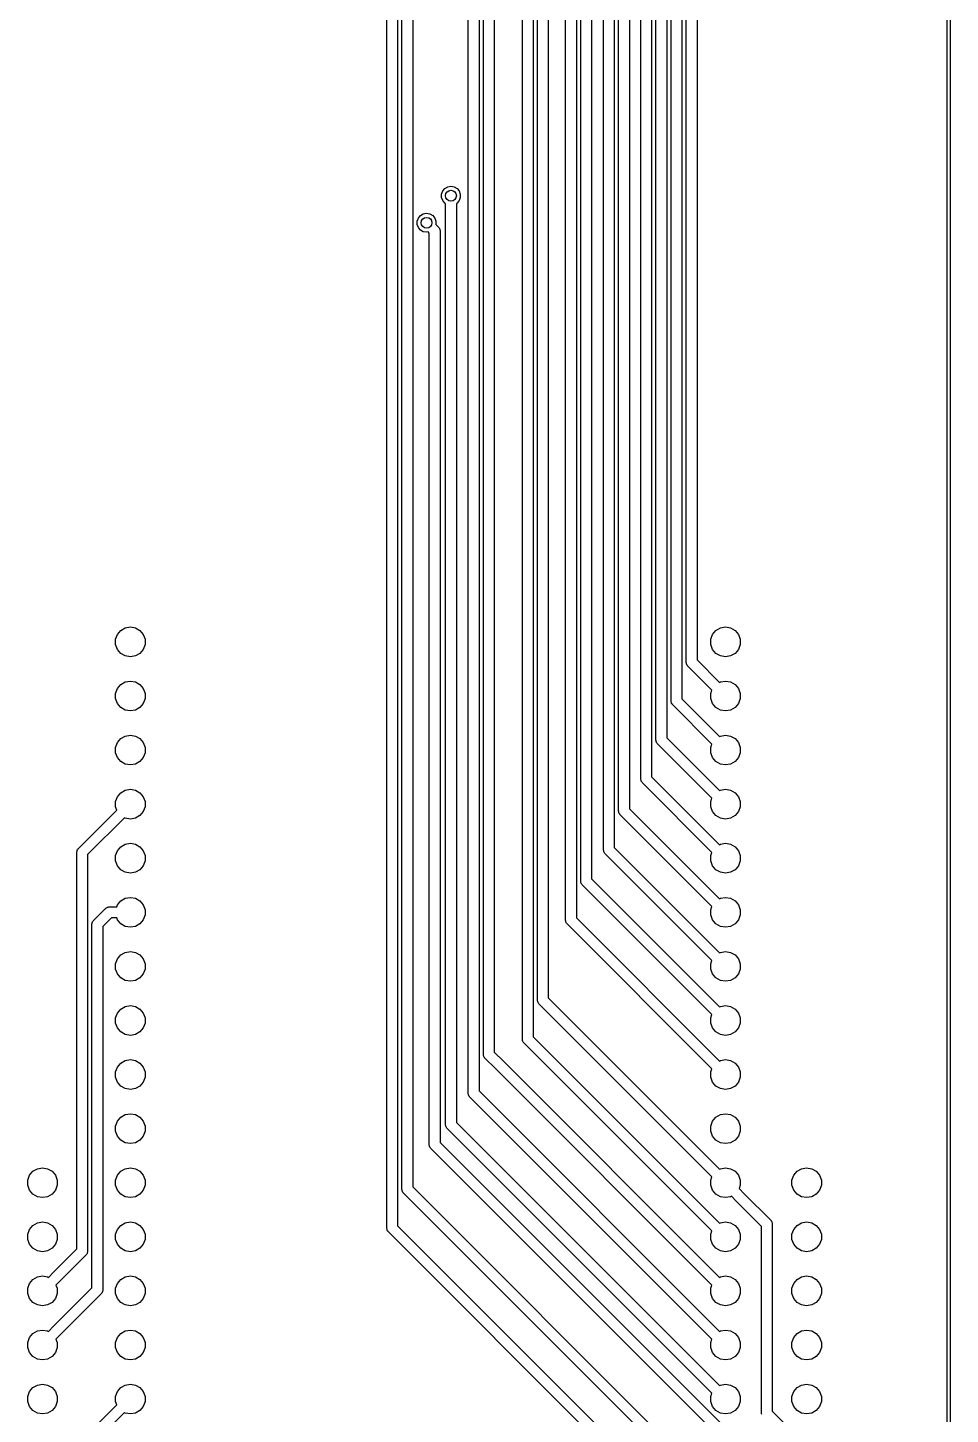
# Model space of a CAD drawing. Extents: x 25 to 346, y -457 to -16.
# Drawn here: x 302.2 to 345.5, y -358.2 to -293.1 of the extents above; entities that cross this region are included whole.
import ezdxf

# ---------------------------------------------------------------- set-up
doc = ezdxf.new("R2010")
doc.units = 0
doc.header["$MEASUREMENT"] = 0
doc.layers.add('BLACK', color=7, linetype='CONTINUOUS')

msp = doc.modelspace()

# ---------------------------------------------------------------- linework, layer by layer
at = {"layer": 'Black'}
for p, q in [((345.365, -456.49), (345.365, -16.585)), ((345.515, -16.51), (345.515, -456.565)), ((331.699, -326.555), (331.699, -20.9983)), ((332.207, -20.9983), (332.207, -326.45)), ((330.987, -294.386), (330.987, -24.0066)), ((331.495, -23.9014), (331.495, -294.386)), ((333.121, -322.897), (333.121, -56.388)), ((333.629, -56.4932), (333.629, -322.792)), ((329.946, -329.882), (329.946, -145.141)), ((330.454, -145.141), (330.454, -329.777)), ((329.743, -146.482), (329.743, -331.606)), ((329.235, -331.711), (329.235, -146.587)), ((328.168, -333.184), (328.168, -147.766)), ((328.676, -147.66), (328.676, -333.079)), ((327.457, -301.117), (327.457, -148.06)), ((327.965, -147.955), (327.965, -301.117)), ((323.596, -341.312), (323.596, -172.077)), ((324.104, -172.077), (324.104, -341.207)), ((322.885, -343.141), (322.885, -175.289)), ((323.393, -175.184), (323.393, -343.036)), ((326.136, -338.772), (326.136, -227.691)), ((326.644, -227.691), (326.644, -338.667)), ((325.933, -229.159), (325.933, -340.496)), ((325.425, -340.601), (325.425, -229.264)), ((319.773, -347.65), (319.773, -249.038)), ((320.281, -248.933), (320.281, -347.545)), ((319.062, -349.479), (319.062, -251.222)), ((319.57, -251.117), (319.57, -349.373)), ((332.41, -323.192), (332.41, -289.052)), ((332.918, -289.052), (332.918, -323.192)), ((330.987, -328.384), (330.987, -294.386)), ((331.495, -294.386), (331.495, -328.279)), ((321.633, -300.913), (321.686, -300.767)), ((321.686, -300.767), (321.785, -300.648)), ((321.785, -300.648), (321.919, -300.571)), ((321.919, -300.571), (322.072, -300.544)), ((322.072, -300.544), (322.225, -300.571)), ((322.225, -300.571), (322.359, -300.648)), ((322.359, -300.648), (322.458, -300.767)), ((322.458, -300.767), (322.511, -300.913)), ((321.633, -301.067), (321.633, -300.913)), ((321.686, -301.213), (321.633, -301.067)), ((321.785, -301.332), (321.686, -301.213)), ((321.818, -301.351), (321.785, -301.332)), ((321.818, -344.614), (321.818, -301.351)), ((322.359, -301.332), (322.326, -301.351)), ((322.326, -301.351), (322.326, -344.509)), ((322.458, -301.213), (322.359, -301.332)), ((322.511, -301.067), (322.458, -301.213)), ((322.511, -300.913), (322.511, -301.067)), ((327.457, -326.441), (327.457, -301.117)), ((327.965, -301.117), (327.965, -326.441)), ((320.49, -302.183), (320.543, -302.037)), ((320.543, -302.037), (320.642, -301.918)), ((320.642, -301.918), (320.776, -301.841)), ((320.776, -301.841), (320.929, -301.814)), ((320.929, -301.814), (321.082, -301.841)), ((321.082, -301.841), (321.216, -301.918)), ((321.216, -301.918), (321.315, -302.037)), ((321.315, -302.037), (321.368, -302.183)), ((320.49, -302.337), (320.49, -302.183)), ((320.543, -302.483), (320.49, -302.337)), ((320.642, -302.602), (320.543, -302.483)), ((320.776, -302.679), (320.642, -302.602)), ((320.929, -302.706), (320.776, -302.679)), ((321.003, -302.693), (320.929, -302.706)), ((321.056, -302.746), (321.003, -302.693)), ((321.056, -303.657), (321.056, -302.746)), ((321.368, -302.183), (321.368, -302.337)), ((321.368, -302.337), (321.368, -302.339)), ((321.368, -302.339), (321.49, -302.461)), ((321.49, -302.461), (321.496, -302.471)), ((321.496, -302.471), (321.505, -302.478)), ((321.505, -302.478), (321.521, -302.506)), ((321.521, -302.506), (321.54, -302.534)), ((321.54, -302.534), (321.543, -302.544)), ((321.543, -302.544), (321.549, -302.554)), ((321.549, -302.554), (321.554, -302.587)), ((321.554, -302.587), (321.563, -302.619)), ((321.563, -302.619), (321.562, -302.63)), ((321.562, -302.63), (321.564, -302.641)), ((321.564, -302.641), (321.564, -303.657)), ((321.056, -345.563), (321.056, -303.657)), ((321.564, -303.657), (321.564, -345.458)), ((306.332, -321.823), (306.415, -321.594)), ((306.415, -321.594), (306.572, -321.408)), ((306.572, -321.408), (306.783, -321.286)), ((306.783, -321.286), (307.022, -321.244)), ((307.022, -321.244), (307.262, -321.286)), ((307.262, -321.286), (307.473, -321.408)), ((307.473, -321.408), (307.63, -321.594)), ((307.63, -321.594), (307.713, -321.823)), ((334.272, -321.823), (334.355, -321.594)), ((334.355, -321.594), (334.512, -321.408)), ((334.512, -321.408), (334.723, -321.286)), ((334.723, -321.286), (334.962, -321.244)), ((334.962, -321.244), (335.202, -321.286)), ((335.202, -321.286), (335.413, -321.408)), ((335.413, -321.408), (335.57, -321.594)), ((335.57, -321.594), (335.653, -321.823)), ((306.332, -322.067), (306.332, -321.823)), ((306.415, -322.296), (306.332, -322.067)), ((306.572, -322.482), (306.415, -322.296)), ((307.63, -322.296), (307.473, -322.482)), ((307.713, -322.067), (307.63, -322.296)), ((307.713, -321.823), (307.713, -322.067)), ((334.272, -322.067), (334.272, -321.823)), ((334.355, -322.296), (334.272, -322.067)), ((334.512, -322.482), (334.355, -322.296)), ((335.57, -322.296), (335.413, -322.482)), ((335.653, -322.067), (335.57, -322.296)), ((335.653, -321.823), (335.653, -322.067)), ((306.783, -322.604), (306.572, -322.482)), ((307.022, -322.646), (306.783, -322.604)), ((307.262, -322.604), (307.022, -322.646)), ((307.473, -322.482), (307.262, -322.604)), ((333.123, -322.909), (333.121, -322.897)), ((333.122, -322.92), (333.123, -322.909)), ((333.131, -322.952), (333.122, -322.92)), ((333.136, -322.984), (333.131, -322.952)), ((333.142, -322.994), (333.136, -322.984)), ((333.629, -322.792), (334.685, -323.848)), ((334.723, -322.604), (334.512, -322.482)), ((334.962, -322.646), (334.723, -322.604)), ((335.202, -322.604), (334.962, -322.646)), ((335.413, -322.482), (335.202, -322.604)), ((332.41, -324.726), (332.41, -323.192)), ((332.918, -323.192), (332.918, -324.621)), ((333.145, -323.005), (333.142, -322.994)), ((333.164, -323.032), (333.145, -323.005)), ((333.18, -323.061), (333.164, -323.032)), ((333.189, -323.068), (333.18, -323.061)), ((333.195, -323.077), (333.189, -323.068)), ((334.328, -324.21), (333.195, -323.077)), ((306.332, -324.363), (306.415, -324.134)), ((306.415, -324.134), (306.572, -323.948)), ((306.572, -323.948), (306.783, -323.826)), ((306.783, -323.826), (307.022, -323.784)), ((307.022, -323.784), (307.262, -323.826)), ((307.262, -323.826), (307.473, -323.948)), ((307.473, -323.948), (307.63, -324.134)), ((307.63, -324.134), (307.713, -324.363)), ((334.272, -324.363), (334.328, -324.21)), ((334.685, -323.848), (334.723, -323.826)), ((334.723, -323.826), (334.962, -323.784)), ((334.962, -323.784), (335.202, -323.826)), ((335.202, -323.826), (335.413, -323.948)), ((335.413, -323.948), (335.57, -324.134)), ((335.57, -324.134), (335.653, -324.363)), ((306.332, -324.607), (306.332, -324.363)), ((306.415, -324.836), (306.332, -324.607)), ((306.572, -325.022), (306.415, -324.836)), ((307.63, -324.836), (307.473, -325.022)), ((307.713, -324.607), (307.63, -324.836)), ((307.713, -324.363), (307.713, -324.607)), ((332.412, -324.737), (332.41, -324.726)), ((332.411, -324.748), (332.412, -324.737)), ((332.419, -324.78), (332.411, -324.748)), ((332.425, -324.813), (332.419, -324.78)), ((332.431, -324.823), (332.425, -324.813)), ((332.434, -324.834), (332.431, -324.823)), ((332.453, -324.861), (332.434, -324.834)), ((332.469, -324.89), (332.453, -324.861)), ((332.478, -324.897), (332.469, -324.89)), ((332.484, -324.906), (332.478, -324.897)), ((334.328, -326.75), (332.484, -324.906)), ((332.918, -324.621), (334.685, -326.388)), ((334.272, -324.607), (334.272, -324.363)), ((334.355, -324.836), (334.272, -324.607)), ((334.512, -325.022), (334.355, -324.836)), ((335.57, -324.836), (335.413, -325.022)), ((335.653, -324.607), (335.57, -324.836)), ((335.653, -324.363), (335.653, -324.607)), ((306.783, -325.144), (306.572, -325.022)), ((307.022, -325.186), (306.783, -325.144)), ((307.262, -325.144), (307.022, -325.186)), ((307.473, -325.022), (307.262, -325.144)), ((334.723, -325.144), (334.512, -325.022)), ((334.962, -325.186), (334.723, -325.144)), ((335.202, -325.144), (334.962, -325.186)), ((335.413, -325.022), (335.202, -325.144)), ((306.332, -326.903), (306.415, -326.674)), ((306.415, -326.674), (306.572, -326.488)), ((306.572, -326.488), (306.783, -326.366)), ((306.783, -326.366), (307.022, -326.324)), ((307.022, -326.324), (307.262, -326.366)), ((307.262, -326.366), (307.473, -326.488)), ((307.473, -326.488), (307.63, -326.674)), ((307.63, -326.674), (307.713, -326.903)), ((327.457, -335.013), (327.457, -326.441)), ((327.965, -326.441), (327.965, -334.908)), ((331.701, -326.566), (331.699, -326.555)), ((331.7, -326.577), (331.701, -326.566)), ((331.708, -326.609), (331.7, -326.577)), ((331.714, -326.642), (331.708, -326.609)), ((331.719, -326.652), (331.714, -326.642)), ((331.722, -326.662), (331.719, -326.652)), ((331.741, -326.69), (331.722, -326.662)), ((331.758, -326.718), (331.741, -326.69)), ((331.767, -326.726), (331.758, -326.718)), ((331.773, -326.735), (331.767, -326.726)), ((334.328, -329.29), (331.773, -326.735)), ((332.207, -326.45), (334.685, -328.928)), ((334.272, -326.903), (334.328, -326.75)), ((334.685, -326.388), (334.723, -326.366)), ((334.723, -326.366), (334.962, -326.324)), ((334.962, -326.324), (335.202, -326.366)), ((335.202, -326.366), (335.413, -326.488)), ((335.413, -326.488), (335.57, -326.674)), ((335.57, -326.674), (335.653, -326.903)), ((306.332, -327.147), (306.332, -326.903)), ((306.415, -327.376), (306.332, -327.147)), ((306.572, -327.562), (306.415, -327.376)), ((307.63, -327.376), (307.473, -327.562)), ((307.713, -327.147), (307.63, -327.376)), ((307.713, -326.903), (307.713, -327.147)), ((334.272, -327.147), (334.272, -326.903)), ((334.355, -327.376), (334.272, -327.147)), ((334.512, -327.562), (334.355, -327.376)), ((335.57, -327.376), (335.413, -327.562)), ((335.653, -327.147), (335.57, -327.376)), ((335.653, -326.903), (335.653, -327.147)), ((306.783, -327.684), (306.572, -327.562)), ((307.022, -327.726), (306.783, -327.684)), ((307.262, -327.684), (307.022, -327.726)), ((307.473, -327.562), (307.262, -327.684)), ((334.723, -327.684), (334.512, -327.562)), ((334.962, -327.726), (334.723, -327.684)), ((335.202, -327.684), (334.962, -327.726)), ((335.413, -327.562), (335.202, -327.684)), ((330.989, -328.395), (330.987, -328.384)), ((330.988, -328.406), (330.989, -328.395)), ((330.997, -328.438), (330.988, -328.406)), ((331.003, -328.471), (330.997, -328.438)), ((331.008, -328.48), (331.003, -328.471)), ((331.011, -328.491), (331.008, -328.48)), ((331.03, -328.518), (331.011, -328.491)), ((331.047, -328.547), (331.03, -328.518)), ((331.055, -328.554), (331.047, -328.547)), ((331.062, -328.563), (331.055, -328.554)), ((334.328, -331.83), (331.062, -328.563)), ((331.495, -328.279), (334.685, -331.468)), ((306.332, -329.443), (306.415, -329.214)), ((306.332, -329.687), (306.332, -329.443)), ((306.415, -329.214), (306.572, -329.028)), ((306.572, -329.028), (306.783, -328.906)), ((306.783, -328.906), (307.022, -328.864)), ((307.022, -328.864), (307.262, -328.906)), ((307.262, -328.906), (307.473, -329.028)), ((307.473, -329.028), (307.63, -329.214)), ((307.63, -329.214), (307.713, -329.443)), ((307.713, -329.443), (307.713, -329.687)), ((334.272, -329.443), (334.328, -329.29)), ((334.272, -329.687), (334.272, -329.443)), ((334.685, -328.928), (334.723, -328.906)), ((334.723, -328.906), (334.962, -328.864)), ((334.962, -328.864), (335.202, -328.906)), ((335.202, -328.906), (335.413, -329.028)), ((335.413, -329.028), (335.57, -329.214)), ((335.57, -329.214), (335.653, -329.443)), ((335.653, -329.443), (335.653, -329.687)), ((304.582, -331.646), (306.388, -329.84)), ((306.388, -329.84), (306.332, -329.687)), ((307.473, -330.102), (307.262, -330.224)), ((307.63, -329.916), (307.473, -330.102)), ((307.713, -329.687), (307.63, -329.916)), ((329.948, -329.894), (329.946, -329.882)), ((329.947, -329.905), (329.948, -329.894)), ((329.956, -329.937), (329.947, -329.905)), ((329.961, -329.969), (329.956, -329.937)), ((329.967, -329.979), (329.961, -329.969)), ((329.97, -329.99), (329.967, -329.979)), ((329.989, -330.017), (329.97, -329.99)), ((330.005, -330.046), (329.989, -330.017)), ((330.014, -330.053), (330.005, -330.046)), ((330.02, -330.062), (330.014, -330.053)), ((334.328, -334.37), (330.02, -330.062)), ((330.454, -329.777), (334.685, -334.008)), ((334.355, -329.916), (334.272, -329.687)), ((334.512, -330.102), (334.355, -329.916)), ((334.723, -330.224), (334.512, -330.102)), ((335.413, -330.102), (335.202, -330.224)), ((335.57, -329.916), (335.413, -330.102)), ((335.653, -329.687), (335.57, -329.916)), ((306.745, -330.202), (305.016, -331.931)), ((306.783, -330.224), (306.745, -330.202)), ((307.022, -330.266), (306.783, -330.224)), ((307.262, -330.224), (307.022, -330.266)), ((334.962, -330.266), (334.723, -330.224)), ((335.202, -330.224), (334.962, -330.266)), ((306.572, -331.568), (306.783, -331.446)), ((306.783, -331.446), (307.022, -331.404)), ((307.022, -331.404), (307.262, -331.446)), ((307.262, -331.446), (307.473, -331.568)), ((334.685, -331.468), (334.723, -331.446)), ((334.723, -331.446), (334.962, -331.404)), ((334.962, -331.404), (335.202, -331.446)), ((335.202, -331.446), (335.413, -331.568)), ((304.508, -331.826), (304.51, -331.815)), ((304.508, -350.453), (304.508, -331.826)), ((304.509, -331.803), (304.517, -331.771)), ((304.51, -331.815), (304.509, -331.803)), ((304.517, -331.771), (304.523, -331.739)), ((304.523, -331.739), (304.529, -331.729)), ((304.529, -331.729), (304.532, -331.718)), ((304.532, -331.718), (304.551, -331.691)), ((304.551, -331.691), (304.567, -331.662)), ((304.567, -331.662), (304.576, -331.655)), ((304.576, -331.655), (304.582, -331.646)), ((305.016, -331.931), (305.016, -350.558)), ((306.332, -331.983), (306.415, -331.754)), ((306.332, -332.227), (306.332, -331.983)), ((306.415, -331.754), (306.572, -331.568)), ((307.473, -331.568), (307.63, -331.754)), ((307.63, -331.754), (307.713, -331.983)), ((307.713, -331.983), (307.713, -332.227)), ((329.237, -331.722), (329.235, -331.711)), ((329.236, -331.733), (329.237, -331.722)), ((329.244, -331.765), (329.236, -331.733)), ((329.25, -331.798), (329.244, -331.765)), ((329.256, -331.808), (329.25, -331.798)), ((329.259, -331.819), (329.256, -331.808)), ((329.278, -331.846), (329.259, -331.819)), ((329.294, -331.875), (329.278, -331.846)), ((329.303, -331.882), (329.294, -331.875)), ((329.309, -331.891), (329.303, -331.882)), ((334.328, -336.91), (329.309, -331.891)), ((329.743, -331.606), (334.685, -336.548)), ((334.272, -331.983), (334.328, -331.83)), ((334.272, -332.227), (334.272, -331.983)), ((335.413, -331.568), (335.57, -331.754)), ((335.57, -331.754), (335.653, -331.983)), ((335.653, -331.983), (335.653, -332.227)), ((306.415, -332.456), (306.332, -332.227)), ((306.572, -332.642), (306.415, -332.456)), ((306.783, -332.764), (306.572, -332.642)), ((307.473, -332.642), (307.262, -332.764)), ((307.63, -332.456), (307.473, -332.642)), ((307.713, -332.227), (307.63, -332.456)), ((334.355, -332.456), (334.272, -332.227)), ((334.512, -332.642), (334.355, -332.456)), ((334.723, -332.764), (334.512, -332.642)), ((335.413, -332.642), (335.202, -332.764)), ((335.57, -332.456), (335.413, -332.642)), ((335.653, -332.227), (335.57, -332.456)), ((307.022, -332.806), (306.783, -332.764)), ((307.262, -332.764), (307.022, -332.806)), ((328.17, -333.196), (328.168, -333.184)), ((328.169, -333.207), (328.17, -333.196)), ((328.178, -333.239), (328.169, -333.207)), ((328.183, -333.271), (328.178, -333.239)), ((328.189, -333.281), (328.183, -333.271)), ((328.192, -333.292), (328.189, -333.281)), ((328.211, -333.319), (328.192, -333.292)), ((328.227, -333.348), (328.211, -333.319)), ((328.236, -333.355), (328.227, -333.348)), ((328.242, -333.364), (328.236, -333.355)), ((334.328, -339.45), (328.242, -333.364)), ((328.676, -333.079), (334.685, -339.088)), ((334.962, -332.806), (334.723, -332.764)), ((335.202, -332.764), (334.962, -332.806)), ((306.572, -334.108), (306.783, -333.986)), ((306.783, -333.986), (307.022, -333.944)), ((307.022, -333.944), (307.262, -333.986)), ((307.262, -333.986), (307.473, -334.108)), ((334.685, -334.008), (334.723, -333.986)), ((334.723, -333.986), (334.962, -333.944)), ((334.962, -333.944), (335.202, -333.986)), ((335.202, -333.986), (335.413, -334.108)), ((305.294, -335.027), (305.855, -334.465)), ((305.855, -334.465), (305.864, -334.459)), ((305.864, -334.459), (305.871, -334.45)), ((305.871, -334.45), (305.9, -334.434)), ((305.9, -334.434), (305.927, -334.415)), ((305.927, -334.415), (305.938, -334.412)), ((305.938, -334.412), (305.948, -334.406)), ((305.948, -334.406), (305.98, -334.401)), ((305.98, -334.401), (306.013, -334.392)), ((306.013, -334.392), (306.024, -334.393)), ((306.024, -334.393), (306.035, -334.391)), ((306.035, -334.391), (306.38, -334.391)), ((306.38, -334.391), (306.415, -334.294)), ((306.415, -334.294), (306.572, -334.108)), ((307.473, -334.108), (307.63, -334.294)), ((307.63, -334.294), (307.713, -334.523)), ((307.713, -334.523), (307.713, -334.767)), ((334.272, -334.523), (334.328, -334.37)), ((334.272, -334.767), (334.272, -334.523)), ((335.413, -334.108), (335.57, -334.294)), ((335.57, -334.294), (335.653, -334.523)), ((335.653, -334.523), (335.653, -334.767)), ((305.219, -335.207), (305.221, -335.196)), ((305.219, -352.282), (305.219, -335.207)), ((305.22, -335.184), (305.229, -335.152)), ((305.221, -335.196), (305.22, -335.184)), ((305.229, -335.152), (305.234, -335.12)), ((305.234, -335.12), (305.24, -335.11)), ((305.24, -335.11), (305.243, -335.099)), ((305.243, -335.099), (305.262, -335.072)), ((305.262, -335.072), (305.279, -335.043)), ((305.279, -335.043), (305.287, -335.036)), ((305.287, -335.036), (305.294, -335.027)), ((306.14, -334.899), (305.727, -335.312)), ((305.727, -335.312), (305.727, -352.387)), ((306.38, -334.899), (306.14, -334.899)), ((306.415, -334.996), (306.38, -334.899)), ((306.572, -335.182), (306.415, -334.996)), ((306.783, -335.304), (306.572, -335.182)), ((307.022, -335.346), (306.783, -335.304)), ((307.262, -335.304), (307.022, -335.346)), ((307.473, -335.182), (307.262, -335.304)), ((307.63, -334.996), (307.473, -335.182)), ((307.713, -334.767), (307.63, -334.996)), ((327.459, -335.024), (327.457, -335.013)), ((327.458, -335.035), (327.459, -335.024)), ((327.466, -335.067), (327.458, -335.035)), ((327.472, -335.1), (327.466, -335.067)), ((327.478, -335.11), (327.472, -335.1)), ((327.481, -335.121), (327.478, -335.11)), ((327.5, -335.148), (327.481, -335.121)), ((327.516, -335.177), (327.5, -335.148)), ((327.525, -335.184), (327.516, -335.177)), ((327.531, -335.193), (327.525, -335.184)), ((334.328, -341.99), (327.531, -335.193)), ((327.965, -334.908), (334.685, -341.628)), ((334.355, -334.996), (334.272, -334.767)), ((334.512, -335.182), (334.355, -334.996)), ((334.723, -335.304), (334.512, -335.182)), ((334.962, -335.346), (334.723, -335.304)), ((335.202, -335.304), (334.962, -335.346)), ((335.413, -335.182), (335.202, -335.304)), ((335.57, -334.996), (335.413, -335.182)), ((335.653, -334.767), (335.57, -334.996)), ((306.415, -336.834), (306.572, -336.648)), ((306.572, -336.648), (306.783, -336.526)), ((306.783, -336.526), (307.022, -336.484)), ((307.022, -336.484), (307.262, -336.526)), ((307.262, -336.526), (307.473, -336.648)), ((307.473, -336.648), (307.63, -336.834)), ((334.685, -336.548), (334.723, -336.526)), ((334.723, -336.526), (334.962, -336.484)), ((334.962, -336.484), (335.202, -336.526)), ((335.202, -336.526), (335.413, -336.648)), ((335.413, -336.648), (335.57, -336.834)), ((306.332, -337.063), (306.415, -336.834)), ((306.332, -337.307), (306.332, -337.063)), ((306.415, -337.536), (306.332, -337.307)), ((307.63, -336.834), (307.713, -337.063)), ((307.713, -337.307), (307.63, -337.536)), ((307.713, -337.063), (307.713, -337.307)), ((334.272, -337.063), (334.328, -336.91)), ((334.272, -337.307), (334.272, -337.063)), ((334.355, -337.536), (334.272, -337.307)), ((335.57, -336.834), (335.653, -337.063)), ((335.653, -337.307), (335.57, -337.536)), ((335.653, -337.063), (335.653, -337.307)), ((306.572, -337.722), (306.415, -337.536)), ((306.783, -337.844), (306.572, -337.722)), ((307.022, -337.886), (306.783, -337.844)), ((307.262, -337.844), (307.022, -337.886)), ((307.473, -337.722), (307.262, -337.844)), ((307.63, -337.536), (307.473, -337.722)), ((334.512, -337.722), (334.355, -337.536)), ((334.723, -337.844), (334.512, -337.722)), ((334.962, -337.886), (334.723, -337.844)), ((335.202, -337.844), (334.962, -337.886)), ((335.413, -337.722), (335.202, -337.844)), ((335.57, -337.536), (335.413, -337.722)), ((306.415, -339.374), (306.572, -339.188)), ((306.572, -339.188), (306.783, -339.066)), ((306.783, -339.066), (307.022, -339.024)), ((307.022, -339.024), (307.262, -339.066)), ((307.262, -339.066), (307.473, -339.188)), ((307.473, -339.188), (307.63, -339.374)), ((326.138, -338.784), (326.136, -338.772)), ((326.137, -338.795), (326.138, -338.784)), ((326.146, -338.827), (326.137, -338.795)), ((326.151, -338.859), (326.146, -338.827)), ((326.157, -338.869), (326.151, -338.859)), ((326.16, -338.88), (326.157, -338.869)), ((326.179, -338.907), (326.16, -338.88)), ((326.195, -338.936), (326.179, -338.907)), ((326.204, -338.943), (326.195, -338.936)), ((326.21, -338.952), (326.204, -338.943)), ((334.328, -347.07), (326.21, -338.952)), ((326.644, -338.667), (334.685, -346.708)), ((334.685, -339.088), (334.723, -339.066)), ((334.723, -339.066), (334.962, -339.024)), ((334.962, -339.024), (335.202, -339.066)), ((335.202, -339.066), (335.413, -339.188)), ((335.413, -339.188), (335.57, -339.374)), ((306.332, -339.603), (306.415, -339.374)), ((306.332, -339.847), (306.332, -339.603)), ((306.415, -340.076), (306.332, -339.847)), ((307.63, -339.374), (307.713, -339.603)), ((307.713, -339.847), (307.63, -340.076)), ((307.713, -339.603), (307.713, -339.847)), ((334.272, -339.603), (334.328, -339.45)), ((334.272, -339.847), (334.272, -339.603)), ((334.355, -340.076), (334.272, -339.847)), ((335.57, -339.374), (335.653, -339.603)), ((335.653, -339.847), (335.57, -340.076)), ((335.653, -339.603), (335.653, -339.847)), ((306.572, -340.262), (306.415, -340.076)), ((306.783, -340.384), (306.572, -340.262)), ((307.022, -340.426), (306.783, -340.384)), ((307.262, -340.384), (307.022, -340.426)), ((307.473, -340.262), (307.262, -340.384)), ((307.63, -340.076), (307.473, -340.262)), ((325.933, -340.496), (334.685, -349.248)), ((334.512, -340.262), (334.355, -340.076)), ((334.723, -340.384), (334.512, -340.262)), ((334.962, -340.426), (334.723, -340.384)), ((335.202, -340.384), (334.962, -340.426)), ((335.413, -340.262), (335.202, -340.384)), ((335.57, -340.076), (335.413, -340.262)), ((324.104, -341.207), (324.538, -341.641)), ((325.427, -340.612), (325.425, -340.601)), ((325.426, -340.623), (325.427, -340.612)), ((325.434, -340.655), (325.426, -340.623)), ((325.44, -340.688), (325.434, -340.655)), ((325.446, -340.698), (325.44, -340.688)), ((325.449, -340.709), (325.446, -340.698)), ((325.468, -340.736), (325.449, -340.709)), ((325.484, -340.765), (325.468, -340.736)), ((325.493, -340.772), (325.484, -340.765)), ((325.499, -340.781), (325.493, -340.772)), ((334.328, -349.61), (325.499, -340.781)), ((306.415, -341.914), (306.572, -341.728)), ((306.572, -341.728), (306.783, -341.606)), ((306.783, -341.606), (307.022, -341.564)), ((307.022, -341.564), (307.262, -341.606)), ((307.262, -341.606), (307.473, -341.728)), ((307.473, -341.728), (307.63, -341.914)), ((323.598, -341.324), (323.596, -341.312)), ((323.597, -341.335), (323.598, -341.324)), ((323.606, -341.367), (323.597, -341.335)), ((323.611, -341.399), (323.606, -341.367)), ((323.617, -341.409), (323.611, -341.399)), ((323.62, -341.42), (323.617, -341.409)), ((323.639, -341.447), (323.62, -341.42)), ((323.655, -341.476), (323.639, -341.447)), ((323.664, -341.483), (323.655, -341.476)), ((323.67, -341.492), (323.664, -341.483)), ((324.178, -342), (323.67, -341.492)), ((324.538, -341.641), (334.685, -351.788)), ((334.685, -341.628), (334.723, -341.606)), ((334.723, -341.606), (334.962, -341.564)), ((334.962, -341.564), (335.202, -341.606)), ((335.202, -341.606), (335.413, -341.728)), ((335.413, -341.728), (335.57, -341.914)), ((306.332, -342.143), (306.415, -341.914)), ((306.332, -342.387), (306.332, -342.143)), ((306.415, -342.616), (306.332, -342.387)), ((307.63, -341.914), (307.713, -342.143)), ((307.713, -342.387), (307.63, -342.616)), ((307.713, -342.143), (307.713, -342.387)), ((334.328, -352.15), (324.178, -342)), ((334.272, -342.143), (334.328, -341.99)), ((334.272, -342.387), (334.272, -342.143)), ((334.355, -342.616), (334.272, -342.387)), ((335.57, -341.914), (335.653, -342.143)), ((335.653, -342.387), (335.57, -342.616)), ((335.653, -342.143), (335.653, -342.387)), ((306.572, -342.802), (306.415, -342.616)), ((306.783, -342.924), (306.572, -342.802)), ((307.022, -342.966), (306.783, -342.924)), ((307.262, -342.924), (307.022, -342.966)), ((307.473, -342.802), (307.262, -342.924)), ((307.63, -342.616), (307.473, -342.802)), ((322.887, -343.152), (322.885, -343.141)), ((322.886, -343.163), (322.887, -343.152)), ((322.894, -343.195), (322.886, -343.163)), ((323.393, -343.036), (334.685, -354.328)), ((334.512, -342.802), (334.355, -342.616)), ((334.723, -342.924), (334.512, -342.802)), ((334.962, -342.966), (334.723, -342.924)), ((335.202, -342.924), (334.962, -342.966)), ((335.413, -342.802), (335.202, -342.924)), ((335.57, -342.616), (335.413, -342.802)), ((322.9, -343.228), (322.894, -343.195)), ((322.906, -343.238), (322.9, -343.228)), ((322.909, -343.249), (322.906, -343.238)), ((322.928, -343.276), (322.909, -343.249)), ((322.944, -343.305), (322.928, -343.276)), ((322.953, -343.312), (322.944, -343.305)), ((322.959, -343.321), (322.953, -343.312)), ((334.328, -354.69), (322.959, -343.321)), ((306.332, -344.683), (306.415, -344.454)), ((306.415, -344.454), (306.572, -344.268)), ((306.572, -344.268), (306.783, -344.146)), ((306.783, -344.146), (307.022, -344.104)), ((307.022, -344.104), (307.262, -344.146)), ((307.262, -344.146), (307.473, -344.268)), ((307.473, -344.268), (307.63, -344.454)), ((307.63, -344.454), (307.713, -344.683)), ((334.272, -344.683), (334.355, -344.454)), ((334.355, -344.454), (334.512, -344.268)), ((334.512, -344.268), (334.723, -344.146)), ((334.723, -344.146), (334.962, -344.104)), ((334.962, -344.104), (335.202, -344.146)), ((335.202, -344.146), (335.413, -344.268)), ((335.413, -344.268), (335.57, -344.454)), ((335.57, -344.454), (335.653, -344.683)), ((306.332, -344.927), (306.332, -344.683)), ((306.415, -345.156), (306.332, -344.927)), ((307.713, -344.927), (307.63, -345.156)), ((307.713, -344.683), (307.713, -344.927)), ((321.82, -344.626), (321.818, -344.614)), ((321.819, -344.637), (321.82, -344.626)), ((321.828, -344.669), (321.819, -344.637)), ((321.833, -344.701), (321.828, -344.669)), ((321.839, -344.711), (321.833, -344.701)), ((321.842, -344.722), (321.839, -344.711)), ((321.861, -344.749), (321.842, -344.722)), ((321.877, -344.778), (321.861, -344.749)), ((321.886, -344.785), (321.877, -344.778)), ((321.892, -344.794), (321.886, -344.785)), ((334.328, -357.23), (321.892, -344.794)), ((322.326, -344.509), (334.685, -356.868)), ((334.272, -344.927), (334.272, -344.683)), ((334.355, -345.156), (334.272, -344.927)), ((335.653, -344.927), (335.57, -345.156)), ((335.653, -344.683), (335.653, -344.927)), ((306.572, -345.342), (306.415, -345.156)), ((306.783, -345.464), (306.572, -345.342)), ((307.022, -345.506), (306.783, -345.464)), ((307.262, -345.464), (307.022, -345.506)), ((307.473, -345.342), (307.262, -345.464)), ((307.63, -345.156), (307.473, -345.342)), ((321.058, -345.574), (321.056, -345.563)), ((321.057, -345.585), (321.058, -345.574)), ((321.066, -345.617), (321.057, -345.585)), ((321.071, -345.65), (321.066, -345.617)), ((321.077, -345.659), (321.071, -345.65)), ((321.08, -345.67), (321.077, -345.659)), ((321.099, -345.697), (321.08, -345.67)), ((321.115, -345.726), (321.099, -345.697)), ((321.124, -345.733), (321.115, -345.726)), ((321.13, -345.743), (321.124, -345.733)), ((334.708, -359.321), (321.13, -345.743)), ((321.564, -345.458), (335.142, -359.036)), ((334.512, -345.342), (334.355, -345.156)), ((334.723, -345.464), (334.512, -345.342)), ((334.962, -345.506), (334.723, -345.464)), ((335.202, -345.464), (334.962, -345.506)), ((335.413, -345.342), (335.202, -345.464)), ((335.57, -345.156), (335.413, -345.342)), ((302.204, -347.223), (302.288, -346.994)), ((302.288, -346.994), (302.444, -346.808)), ((302.444, -346.808), (302.655, -346.686)), ((302.655, -346.686), (302.895, -346.644)), ((302.895, -346.644), (303.135, -346.686)), ((303.135, -346.686), (303.346, -346.808)), ((303.346, -346.808), (303.502, -346.994)), ((303.502, -346.994), (303.586, -347.223)), ((306.332, -347.223), (306.415, -346.994)), ((306.415, -346.994), (306.572, -346.808)), ((306.572, -346.808), (306.783, -346.686)), ((306.783, -346.686), (307.022, -346.644)), ((307.022, -346.644), (307.262, -346.686)), ((307.262, -346.686), (307.473, -346.808)), ((307.473, -346.808), (307.63, -346.994)), ((307.63, -346.994), (307.713, -347.223)), ((334.272, -347.223), (334.328, -347.07)), ((334.685, -346.708), (334.723, -346.686)), ((334.723, -346.686), (334.962, -346.644)), ((334.962, -346.644), (335.202, -346.686)), ((335.202, -346.686), (335.413, -346.808)), ((335.413, -346.808), (335.57, -346.994)), ((335.57, -346.994), (335.653, -347.223)), ((338.082, -347.223), (338.165, -346.994)), ((338.165, -346.994), (338.322, -346.808)), ((338.322, -346.808), (338.533, -346.686)), ((338.533, -346.686), (338.772, -346.644)), ((338.772, -346.644), (339.012, -346.686)), ((339.012, -346.686), (339.223, -346.808)), ((339.223, -346.808), (339.38, -346.994)), ((339.38, -346.994), (339.463, -347.223)), ((302.204, -347.467), (302.204, -347.223)), ((302.288, -347.696), (302.204, -347.467)), ((302.444, -347.882), (302.288, -347.696)), ((303.502, -347.696), (303.346, -347.882)), ((303.586, -347.467), (303.502, -347.696)), ((303.586, -347.223), (303.586, -347.467)), ((306.332, -347.467), (306.332, -347.223)), ((306.415, -347.696), (306.332, -347.467)), ((306.572, -347.882), (306.415, -347.696)), ((307.63, -347.696), (307.473, -347.882)), ((307.713, -347.467), (307.63, -347.696)), ((307.713, -347.223), (307.713, -347.467)), ((319.775, -347.661), (319.773, -347.65)), ((319.774, -347.672), (319.775, -347.661)), ((319.783, -347.704), (319.774, -347.672)), ((319.789, -347.737), (319.783, -347.704)), ((320.281, -347.545), (334.685, -361.948)), ((334.272, -347.467), (334.272, -347.223)), ((334.355, -347.696), (334.272, -347.467)), ((334.512, -347.882), (334.355, -347.696)), ((335.653, -347.467), (335.597, -347.62)), ((335.597, -347.62), (335.841, -347.864)), ((335.653, -347.223), (335.653, -347.467)), ((338.082, -347.467), (338.082, -347.223)), ((338.165, -347.696), (338.082, -347.467)), ((338.322, -347.882), (338.165, -347.696)), ((339.38, -347.696), (339.223, -347.882)), ((339.463, -347.467), (339.38, -347.696)), ((339.463, -347.223), (339.463, -347.467)), ((302.655, -348.004), (302.444, -347.882)), ((302.895, -348.046), (302.655, -348.004)), ((303.135, -348.004), (302.895, -348.046)), ((303.346, -347.882), (303.135, -348.004)), ((306.783, -348.004), (306.572, -347.882)), ((307.022, -348.046), (306.783, -348.004)), ((307.262, -348.004), (307.022, -348.046)), ((307.473, -347.882), (307.262, -348.004)), ((319.794, -347.746), (319.789, -347.737)), ((319.797, -347.757), (319.794, -347.746)), ((319.816, -347.784), (319.797, -347.757)), ((319.833, -347.813), (319.816, -347.784)), ((319.841, -347.82), (319.833, -347.813)), ((319.848, -347.829), (319.841, -347.82)), ((334.328, -362.31), (319.848, -347.829)), ((334.723, -348.004), (334.512, -347.882)), ((334.962, -348.046), (334.723, -348.004)), ((335.202, -348.004), (334.962, -348.046)), ((335.24, -347.982), (335.202, -348.004)), ((335.481, -348.223), (335.24, -347.982)), ((336.652, -349.393), (335.481, -348.223)), ((335.841, -347.864), (337.085, -349.108)), ((338.533, -348.004), (338.322, -347.882)), ((338.772, -348.046), (338.533, -348.004)), ((339.012, -348.004), (338.772, -348.046)), ((339.223, -347.882), (339.012, -348.004)), ((302.204, -349.763), (302.288, -349.534)), ((302.288, -349.534), (302.444, -349.348)), ((302.444, -349.348), (302.655, -349.226)), ((302.655, -349.226), (302.895, -349.184)), ((302.895, -349.184), (303.135, -349.226)), ((303.135, -349.226), (303.346, -349.348)), ((303.346, -349.348), (303.502, -349.534)), ((303.502, -349.534), (303.586, -349.763)), ((306.332, -349.763), (306.415, -349.534)), ((306.415, -349.534), (306.572, -349.348)), ((306.572, -349.348), (306.783, -349.226)), ((306.783, -349.226), (307.022, -349.184)), ((307.022, -349.184), (307.262, -349.226)), ((307.262, -349.226), (307.473, -349.348)), ((307.473, -349.348), (307.63, -349.534)), ((307.63, -349.534), (307.713, -349.763)), ((319.064, -349.49), (319.062, -349.479)), ((319.063, -349.501), (319.064, -349.49)), ((319.072, -349.533), (319.063, -349.501)), ((319.077, -349.565), (319.072, -349.533)), ((319.083, -349.575), (319.077, -349.565)), ((319.086, -349.586), (319.083, -349.575)), ((319.105, -349.613), (319.086, -349.586)), ((319.122, -349.642), (319.105, -349.613)), ((319.13, -349.649), (319.122, -349.642)), ((319.136, -349.658), (319.13, -349.649)), ((334.328, -364.85), (319.136, -349.658)), ((319.57, -349.373), (334.685, -364.488)), ((334.272, -349.763), (334.328, -349.61)), ((334.685, -349.248), (334.723, -349.226)), ((334.723, -349.226), (334.962, -349.184)), ((334.962, -349.184), (335.202, -349.226)), ((335.202, -349.226), (335.413, -349.348)), ((335.413, -349.348), (335.57, -349.534)), ((335.57, -349.534), (335.653, -349.763)), ((336.652, -358.178), (336.652, -349.393)), ((337.085, -349.108), (337.092, -349.118)), ((337.092, -349.118), (337.1, -349.125)), ((337.1, -349.125), (337.117, -349.154)), ((337.117, -349.154), (337.136, -349.181)), ((337.136, -349.181), (337.139, -349.192)), ((337.139, -349.192), (337.144, -349.201)), ((337.144, -349.201), (337.15, -349.234)), ((337.15, -349.234), (337.159, -349.266)), ((337.159, -349.266), (337.158, -349.277)), ((337.158, -349.277), (337.16, -349.288)), ((337.16, -349.288), (337.16, -358.073)), ((338.082, -349.763), (338.165, -349.534)), ((338.165, -349.534), (338.322, -349.348)), ((338.322, -349.348), (338.533, -349.226)), ((338.533, -349.226), (338.772, -349.184)), ((338.772, -349.184), (339.012, -349.226)), ((339.012, -349.226), (339.223, -349.348)), ((339.223, -349.348), (339.38, -349.534)), ((339.38, -349.534), (339.463, -349.763)), ((302.204, -350.007), (302.204, -349.763)), ((302.288, -350.236), (302.204, -350.007)), ((302.444, -350.422), (302.288, -350.236)), ((303.502, -350.236), (303.346, -350.422)), ((303.586, -350.007), (303.502, -350.236)), ((303.586, -349.763), (303.586, -350.007)), ((306.332, -350.007), (306.332, -349.763)), ((306.415, -350.236), (306.332, -350.007)), ((306.572, -350.422), (306.415, -350.236)), ((307.63, -350.236), (307.473, -350.422)), ((307.713, -350.007), (307.63, -350.236)), ((307.713, -349.763), (307.713, -350.007)), ((334.272, -350.007), (334.272, -349.763)), ((334.355, -350.236), (334.272, -350.007)), ((334.512, -350.422), (334.355, -350.236)), ((335.57, -350.236), (335.413, -350.422)), ((335.653, -350.007), (335.57, -350.236)), ((335.653, -349.763), (335.653, -350.007)), ((338.082, -350.007), (338.082, -349.763)), ((338.165, -350.236), (338.082, -350.007)), ((338.322, -350.422), (338.165, -350.236)), ((339.38, -350.236), (339.223, -350.422)), ((339.463, -350.007), (339.38, -350.236)), ((339.463, -349.763), (339.463, -350.007)), ((302.655, -350.544), (302.444, -350.422)), ((302.895, -350.586), (302.655, -350.544)), ((303.135, -350.544), (302.895, -350.586)), ((303.346, -350.422), (303.135, -350.544)), ((303.414, -351.547), (304.508, -350.453)), ((304.942, -350.738), (303.773, -351.906)), ((304.948, -350.729), (304.942, -350.738)), ((304.956, -350.721), (304.948, -350.729)), ((304.973, -350.693), (304.956, -350.721)), ((304.992, -350.665), (304.973, -350.693)), ((304.995, -350.655), (304.992, -350.665)), ((305.001, -350.645), (304.995, -350.655)), ((305.006, -350.612), (305.001, -350.645)), ((305.015, -350.58), (305.006, -350.612)), ((305.016, -350.558), (305.014, -350.569)), ((305.014, -350.569), (305.015, -350.58)), ((306.783, -350.544), (306.572, -350.422)), ((307.022, -350.586), (306.783, -350.544)), ((307.262, -350.544), (307.022, -350.586)), ((307.473, -350.422), (307.262, -350.544)), ((334.723, -350.544), (334.512, -350.422)), ((334.962, -350.586), (334.723, -350.544)), ((335.202, -350.544), (334.962, -350.586)), ((335.413, -350.422), (335.202, -350.544)), ((338.533, -350.544), (338.322, -350.422)), ((338.772, -350.586), (338.533, -350.544)), ((339.012, -350.544), (338.772, -350.586)), ((339.223, -350.422), (339.012, -350.544)), ((303.173, -351.788), (303.414, -351.547)), ((302.204, -352.303), (302.288, -352.074)), ((302.288, -352.074), (302.444, -351.888)), ((302.444, -351.888), (302.655, -351.766)), ((302.655, -351.766), (302.895, -351.724)), ((302.895, -351.724), (303.135, -351.766)), ((303.135, -351.766), (303.173, -351.788)), ((303.414, -354.087), (305.219, -352.282)), ((303.773, -351.906), (303.53, -352.15)), ((303.53, -352.15), (303.586, -352.303)), ((306.332, -352.303), (306.415, -352.074)), ((306.415, -352.074), (306.572, -351.888)), ((306.572, -351.888), (306.783, -351.766)), ((306.783, -351.766), (307.022, -351.724)), ((307.022, -351.724), (307.262, -351.766)), ((307.262, -351.766), (307.473, -351.888)), ((307.473, -351.888), (307.63, -352.074)), ((307.63, -352.074), (307.713, -352.303)), ((334.272, -352.303), (334.328, -352.15)), ((334.685, -351.788), (334.723, -351.766)), ((334.723, -351.766), (334.962, -351.724)), ((334.962, -351.724), (335.202, -351.766)), ((335.202, -351.766), (335.413, -351.888)), ((335.413, -351.888), (335.57, -352.074)), ((335.57, -352.074), (335.653, -352.303)), ((338.082, -352.303), (338.165, -352.074)), ((338.165, -352.074), (338.322, -351.888)), ((338.322, -351.888), (338.533, -351.766)), ((338.533, -351.766), (338.772, -351.724)), ((338.772, -351.724), (339.012, -351.766)), ((339.012, -351.766), (339.223, -351.888)), ((339.223, -351.888), (339.38, -352.074)), ((339.38, -352.074), (339.463, -352.303)), ((302.204, -352.547), (302.204, -352.303)), ((302.288, -352.776), (302.204, -352.547)), ((302.444, -352.962), (302.288, -352.776)), ((303.502, -352.776), (303.346, -352.962)), ((303.586, -352.547), (303.502, -352.776)), ((303.586, -352.303), (303.586, -352.547)), ((305.653, -352.566), (303.773, -354.446)), ((305.659, -352.557), (305.653, -352.566)), ((305.668, -352.55), (305.659, -352.557)), ((305.684, -352.521), (305.668, -352.55)), ((305.703, -352.494), (305.684, -352.521)), ((305.706, -352.483), (305.703, -352.494)), ((305.712, -352.474), (305.706, -352.483)), ((305.718, -352.441), (305.712, -352.474)), ((305.726, -352.409), (305.718, -352.441)), ((305.727, -352.387), (305.725, -352.398)), ((305.725, -352.398), (305.726, -352.409)), ((306.332, -352.547), (306.332, -352.303)), ((306.415, -352.776), (306.332, -352.547)), ((306.572, -352.962), (306.415, -352.776)), ((307.63, -352.776), (307.473, -352.962)), ((307.713, -352.547), (307.63, -352.776)), ((307.713, -352.303), (307.713, -352.547)), ((334.272, -352.547), (334.272, -352.303)), ((334.355, -352.776), (334.272, -352.547)), ((334.512, -352.962), (334.355, -352.776)), ((335.57, -352.776), (335.413, -352.962)), ((335.653, -352.547), (335.57, -352.776)), ((335.653, -352.303), (335.653, -352.547)), ((338.082, -352.547), (338.082, -352.303)), ((338.165, -352.776), (338.082, -352.547)), ((338.322, -352.962), (338.165, -352.776)), ((339.38, -352.776), (339.223, -352.962)), ((339.463, -352.547), (339.38, -352.776)), ((339.463, -352.303), (339.463, -352.547)), ((302.655, -353.084), (302.444, -352.962)), ((302.895, -353.126), (302.655, -353.084)), ((303.135, -353.084), (302.895, -353.126)), ((303.346, -352.962), (303.135, -353.084)), ((306.783, -353.084), (306.572, -352.962)), ((307.022, -353.126), (306.783, -353.084)), ((307.262, -353.084), (307.022, -353.126)), ((307.473, -352.962), (307.262, -353.084)), ((334.723, -353.084), (334.512, -352.962)), ((334.962, -353.126), (334.723, -353.084)), ((335.202, -353.084), (334.962, -353.126)), ((335.413, -352.962), (335.202, -353.084)), ((338.533, -353.084), (338.322, -352.962)), ((338.772, -353.126), (338.533, -353.084)), ((339.012, -353.084), (338.772, -353.126)), ((339.223, -352.962), (339.012, -353.084)), ((303.173, -354.328), (303.414, -354.087)), ((302.204, -354.843), (302.288, -354.614)), ((302.204, -355.087), (302.204, -354.843)), ((302.288, -354.614), (302.444, -354.428)), ((302.444, -354.428), (302.655, -354.306)), ((302.655, -354.306), (302.895, -354.264)), ((302.895, -354.264), (303.135, -354.306)), ((303.135, -354.306), (303.173, -354.328)), ((303.773, -354.446), (303.53, -354.69)), ((303.53, -354.69), (303.586, -354.843)), ((303.586, -354.843), (303.586, -355.087)), ((306.332, -354.843), (306.415, -354.614)), ((306.332, -355.087), (306.332, -354.843)), ((306.415, -354.614), (306.572, -354.428)), ((306.572, -354.428), (306.783, -354.306)), ((306.783, -354.306), (307.022, -354.264)), ((307.022, -354.264), (307.262, -354.306)), ((307.262, -354.306), (307.473, -354.428)), ((307.473, -354.428), (307.63, -354.614)), ((307.63, -354.614), (307.713, -354.843)), ((307.713, -354.843), (307.713, -355.087)), ((334.272, -354.843), (334.328, -354.69)), ((334.272, -355.087), (334.272, -354.843)), ((334.685, -354.328), (334.723, -354.306)), ((334.723, -354.306), (334.962, -354.264)), ((334.962, -354.264), (335.202, -354.306)), ((335.202, -354.306), (335.413, -354.428)), ((335.413, -354.428), (335.57, -354.614)), ((335.57, -354.614), (335.653, -354.843)), ((335.653, -354.843), (335.653, -355.087)), ((338.082, -354.843), (338.165, -354.614)), ((338.082, -355.087), (338.082, -354.843)), ((338.165, -354.614), (338.322, -354.428)), ((338.322, -354.428), (338.533, -354.306)), ((338.533, -354.306), (338.772, -354.264)), ((338.772, -354.264), (339.012, -354.306)), ((339.012, -354.306), (339.223, -354.428)), ((339.223, -354.428), (339.38, -354.614)), ((339.38, -354.614), (339.463, -354.843)), ((339.463, -354.843), (339.463, -355.087)), ((302.288, -355.316), (302.204, -355.087)), ((302.444, -355.502), (302.288, -355.316)), ((302.655, -355.624), (302.444, -355.502)), ((303.346, -355.502), (303.135, -355.624)), ((303.502, -355.316), (303.346, -355.502)), ((303.586, -355.087), (303.502, -355.316)), ((306.415, -355.316), (306.332, -355.087)), ((306.572, -355.502), (306.415, -355.316)), ((306.783, -355.624), (306.572, -355.502)), ((307.473, -355.502), (307.262, -355.624)), ((307.63, -355.316), (307.473, -355.502)), ((307.713, -355.087), (307.63, -355.316)), ((334.355, -355.316), (334.272, -355.087)), ((334.512, -355.502), (334.355, -355.316)), ((334.723, -355.624), (334.512, -355.502)), ((335.413, -355.502), (335.202, -355.624)), ((335.57, -355.316), (335.413, -355.502)), ((335.653, -355.087), (335.57, -355.316)), ((338.165, -355.316), (338.082, -355.087)), ((338.322, -355.502), (338.165, -355.316)), ((338.533, -355.624), (338.322, -355.502)), ((339.223, -355.502), (339.012, -355.624)), ((339.38, -355.316), (339.223, -355.502)), ((339.463, -355.087), (339.38, -355.316)), ((302.895, -355.666), (302.655, -355.624)), ((303.135, -355.624), (302.895, -355.666)), ((307.022, -355.666), (306.783, -355.624)), ((307.262, -355.624), (307.022, -355.666)), ((334.962, -355.666), (334.723, -355.624)), ((335.202, -355.624), (334.962, -355.666)), ((338.772, -355.666), (338.533, -355.624)), ((339.012, -355.624), (338.772, -355.666)), ((302.444, -356.968), (302.655, -356.846)), ((302.655, -356.846), (302.895, -356.804)), ((302.895, -356.804), (303.135, -356.846)), ((303.135, -356.846), (303.346, -356.968)), ((306.572, -356.968), (306.783, -356.846)), ((306.783, -356.846), (307.022, -356.804)), ((307.022, -356.804), (307.262, -356.846)), ((307.262, -356.846), (307.473, -356.968)), ((334.685, -356.868), (334.723, -356.846)), ((334.723, -356.846), (334.962, -356.804)), ((334.962, -356.804), (335.202, -356.846)), ((335.202, -356.846), (335.413, -356.968)), ((338.322, -356.968), (338.533, -356.846)), ((338.533, -356.846), (338.772, -356.804)), ((338.772, -356.804), (339.012, -356.846)), ((339.012, -356.846), (339.223, -356.968)), ((302.204, -357.383), (302.288, -357.154)), ((302.204, -357.627), (302.204, -357.383)), ((302.288, -357.154), (302.444, -356.968)), ((303.346, -356.968), (303.502, -357.154)), ((303.502, -357.154), (303.586, -357.383)), ((303.586, -357.383), (303.586, -357.627)), ((306.332, -357.383), (306.415, -357.154)), ((306.332, -357.627), (306.332, -357.383)), ((306.415, -357.154), (306.572, -356.968)), ((307.473, -356.968), (307.63, -357.154)), ((307.63, -357.154), (307.713, -357.383)), ((307.713, -357.383), (307.713, -357.627)), ((334.272, -357.383), (334.328, -357.23)), ((334.272, -357.627), (334.272, -357.383)), ((335.413, -356.968), (335.57, -357.154)), ((335.57, -357.154), (335.653, -357.383)), ((335.653, -357.383), (335.653, -357.627)), ((338.082, -357.383), (338.165, -357.154)), ((338.082, -357.627), (338.082, -357.383)), ((338.165, -357.154), (338.322, -356.968)), ((339.223, -356.968), (339.38, -357.154)), ((339.38, -357.154), (339.463, -357.383)), ((339.463, -357.383), (339.463, -357.627)), ((302.288, -357.856), (302.204, -357.627)), ((302.444, -358.042), (302.288, -357.856)), ((302.655, -358.164), (302.444, -358.042)), ((303.346, -358.042), (303.135, -358.164)), ((303.502, -357.856), (303.346, -358.042)), ((303.586, -357.627), (303.502, -357.856)), ((304.557, -359.611), (306.388, -357.78)), ((306.745, -358.142), (304.99, -359.896)), ((306.388, -357.78), (306.332, -357.627)), ((306.783, -358.164), (306.745, -358.142)), ((307.473, -358.042), (307.262, -358.164)), ((307.63, -357.856), (307.473, -358.042)), ((307.713, -357.627), (307.63, -357.856)), ((334.355, -357.856), (334.272, -357.627)), ((334.512, -358.042), (334.355, -357.856)), ((334.723, -358.164), (334.512, -358.042)), ((335.413, -358.042), (335.202, -358.164)), ((335.57, -357.856), (335.413, -358.042)), ((335.653, -357.627), (335.57, -357.856)), ((337.16, -358.073), (338.495, -359.408)), ((338.165, -357.856), (338.082, -357.627)), ((338.322, -358.042), (338.165, -357.856)), ((338.533, -358.164), (338.322, -358.042)), ((339.223, -358.042), (339.012, -358.164)), ((339.38, -357.856), (339.223, -358.042)), ((339.463, -357.627), (339.38, -357.856)), ((302.895, -358.206), (302.655, -358.164)), ((303.135, -358.164), (302.895, -358.206)), ((307.022, -358.206), (306.783, -358.164)), ((307.262, -358.164), (307.022, -358.206)), ((334.962, -358.206), (334.723, -358.164)), ((335.202, -358.164), (334.962, -358.206)), ((336.654, -358.189), (336.652, -358.178)), ((336.653, -358.2), (336.654, -358.189)), ((336.661, -358.232), (336.653, -358.2)), ((338.772, -358.206), (338.533, -358.164)), ((339.012, -358.164), (338.772, -358.206))]:
    msp.add_line(p, q, dxfattribs=at)
for centre in [(322.072, -300.99), (320.929, -302.26)]:
    msp.add_circle(centre, 0.254, dxfattribs=at)

doc.saveas('drawing.dxf')
